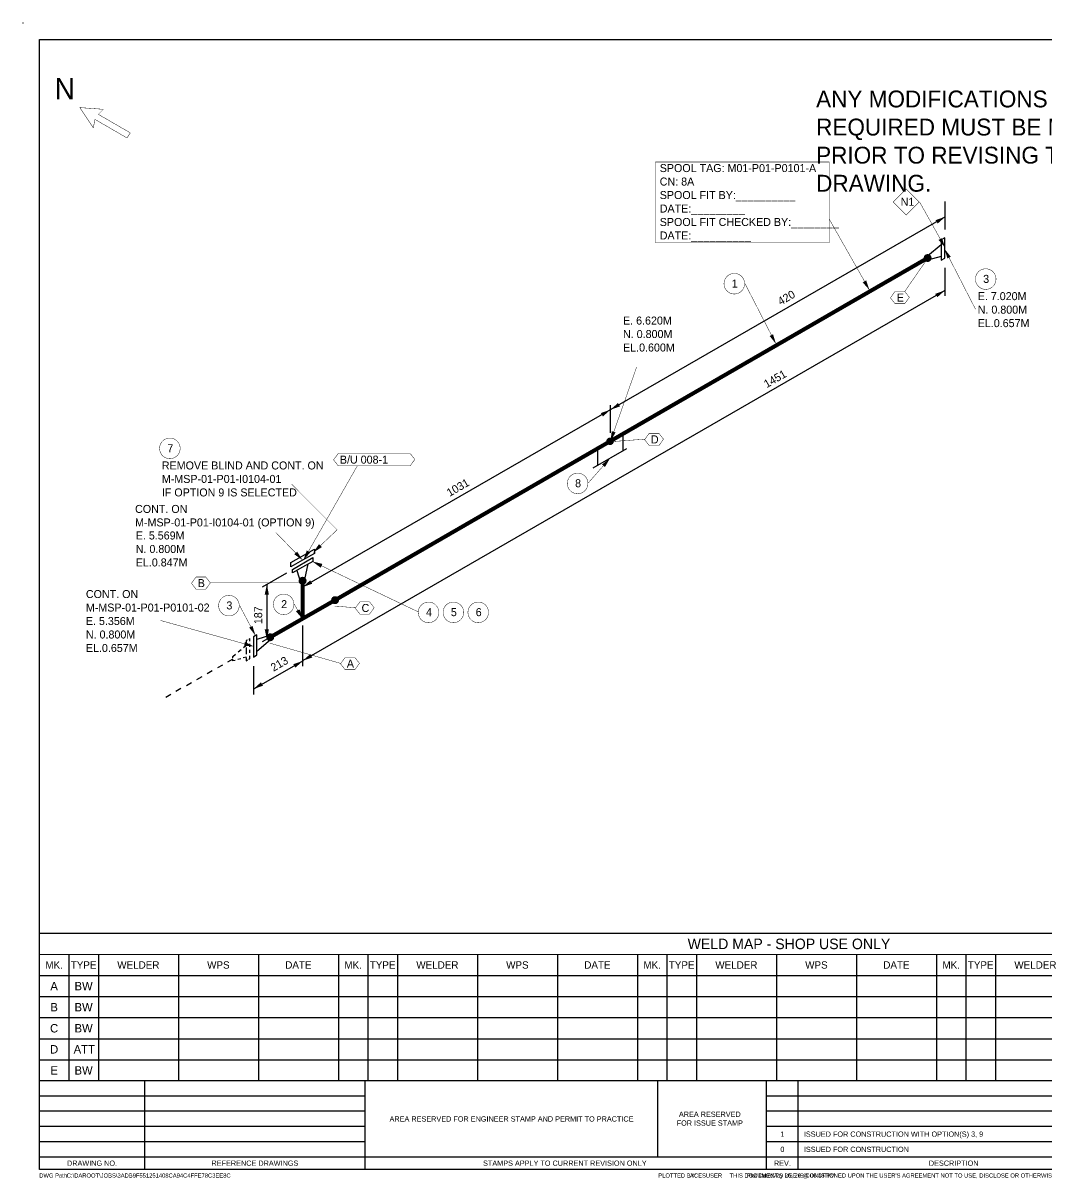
# Model space of a CAD drawing. Extents: x -4 to 431, y -3 to 272.
# Drawn here: x -3.9 to 239.2, y -2.3 to 272.1 of the extents above; entities that cross this region are included whole.
import ezdxf
from ezdxf.enums import TextEntityAlignment as Align

# ---------------------------------------------------------------- set-up
doc = ezdxf.new("R2010")
doc.units = 0
doc.header["$LTSCALE"] = 10
doc.layers.get('0').update_dxf_attribs({"lineweight": 0})
for name, color, linetype in [('BOM', 7, 'Continuous'), ('DIMENSION', 2, 'Continuous'), ('INTERNAL', 3, 'Continuous'), ('PIPE', 7, 'Continuous'), ('TEXT2', 40, 'Continuous'), ('Title Block', 255, 'Continuous'), ('TITLE BLOCK-TEXT', 12, 'Continuous'), ('WELDS', 7, 'Continuous')]:
    doc.layers.add(name, color=color, linetype=linetype)
doc.styles.add('framdcn', font='', dxfattribs={"height": 2.5})
doc.styles.add('HmNote', font='hm.shx')
doc.styles.add('Scovan Standard', font='', dxfattribs={"height": 2.5})
doc.styles.get("Standard").update_dxf_attribs({"font": ''})
doc.styles.get('framdcn').set_extended_font_data('Franklin Gothic Medium Cond')
doc.styles.get('Scovan Standard').set_extended_font_data('Franklin Gothic Medium Cond')
doc.styles.get('Standard').set_extended_font_data('Franklin Gothic Medium Cond')

# ---------------------------------------------------------------- blocks, each defined once
blk = doc.blocks.new('block1')
at = {"layer": 'TEXT2'}
blk.add_hatch(color=256, dxfattribs=at).paths.add_polyline_path([(0, 0), (-2.4, 0.2), (-2.2, 1.1)])
at = {"layer": 'TEXT2', "linetype": 'ByBlock', "const_width": 0.1, "flags": 128}
blk.add_lwpolyline([(-22.3, 6.2), (0, 0)], dxfattribs=at)
blk = doc.blocks.new('block2')
at = {"layer": 'TEXT2', "style": 'framdcn'}
for s, p in [('E. 5.356M', (0, 0)), ('N. 0.800M', (0, -3.2)), ('EL.0.657M', (0, -6.4))]:
    blk.add_text(s, height=1.9, dxfattribs=at).set_placement(p)
blk = doc.blocks.new('block3')
at = {"layer": 'TEXT2'}
blk.add_hatch(color=256, dxfattribs=at).paths.add_polyline_path([(0, 0), (-1.5, 1.9), (-0.7, 2.3)])
at = {"layer": 'TEXT2', "linetype": 'ByBlock', "const_width": 0.1, "flags": 128}
blk.add_lwpolyline([(-3.8, 7.2), (0, 0)], dxfattribs=at)
blk = doc.blocks.new('block4')
at = {"layer": 'TEXT2'}
blk.add_hatch(color=256, dxfattribs=at).paths.add_polyline_path([(0, 0), (-1.6, 1.9), (-0.7, 2.3)])
at = {"layer": 'TEXT2', "linetype": 'ByBlock', "const_width": 0.1, "flags": 128}
blk.add_lwpolyline([(-2, 3.6), (0, 0)], dxfattribs=at)
blk = doc.blocks.new('block5')
at = {"layer": 'TEXT2'}
blk.add_hatch(color=256, dxfattribs=at).paths.add_polyline_path([(0, 0), (2.4, -0.6), (2, -1.5)])
at = {"layer": 'TEXT2', "linetype": 'ByBlock', "const_width": 0.1, "flags": 128}
blk.add_lwpolyline([(25.2, -12), (0, 0)], dxfattribs=at)
blk = doc.blocks.new('block7')
at = {"layer": 'TEXT2'}
blk.add_hatch(color=256, dxfattribs=at).paths.add_polyline_path([(0, 0), (-2, 1.4), (-1.3, 2)])
at = {"layer": 'TEXT2', "linetype": 'ByBlock', "const_width": 0.1, "flags": 128}
blk.add_lwpolyline([(-6.4, 6.6), (0, 0)], dxfattribs=at)
blk = doc.blocks.new('block8')
at = {"layer": 'TEXT2', "style": 'framdcn'}
for s, p in [('E. 5.569M', (0, 0)), ('N. 0.800M', (0, -3.2)), ('EL.0.847M', (0, -6.4))]:
    blk.add_text(s, height=1.9, dxfattribs=at).set_placement(p)
blk = doc.blocks.new('block9')
at = {"layer": 'TEXT2'}
blk.add_hatch(color=256, dxfattribs=at).paths.add_polyline_path([(0, 0), (1.4, 2), (2.1, 1.3)])
at = {"layer": 'TEXT2', "linetype": 'ByBlock', "const_width": 0.1, "flags": 128}
blk.add_lwpolyline([(5.7, 5.4), (0, 0)], dxfattribs=at)
blk = doc.blocks.new('block10')
at = {"layer": 'TEXT2', "style": 'framdcn'}
for s, p in [('REMOVE BLIND AND CONT. ON', (0, 0)), ('M-MSP-01-P01-I0104-01', (0, -3.2)), ('IF OPTION 9 IS SELECTED', (0, -6.4))]:
    blk.add_text(s, height=1.9, dxfattribs=at).set_placement(p)
blk = doc.blocks.new('block11')
at = {"layer": 'TEXT2'}
blk.add_hatch(color=256, dxfattribs=at).paths.add_polyline_path([(0, 0), (0.3, 2.4), (1.2, 2.1)])
at = {"layer": 'TEXT2', "linetype": 'ByBlock', "const_width": 0.1, "flags": 128}
blk.add_lwpolyline([(6.2, 17.6), (0, 0)], dxfattribs=at)
blk = doc.blocks.new('block12')
at = {"layer": 'TEXT2', "style": 'framdcn'}
for s, p in [('E. 6.620M', (0, 0)), ('N. 0.800M', (0, -3.2)), ('EL.0.600M', (0, -6.4))]:
    blk.add_text(s, height=1.9, dxfattribs=at).set_placement(p)
blk = doc.blocks.new('block13')
at = {"layer": 'TEXT2'}
blk.add_hatch(color=256, dxfattribs=at).paths.add_polyline_path([(0, 0), (-1.2, -2.1), (-1.9, -1.5)])
at = {"layer": 'TEXT2', "linetype": 'ByBlock', "const_width": 0.1, "flags": 128}
blk.add_lwpolyline([(-5.2, -5.9), (0, 0)], dxfattribs=at)
blk = doc.blocks.new('block14')
at = {"layer": 'TEXT2'}
blk.add_hatch(color=256, dxfattribs=at).paths.add_polyline_path([(0, 0), (-1.5, 1.9), (-0.7, 2.3)])
at = {"layer": 'TEXT2', "linetype": 'ByBlock', "const_width": 0.1, "flags": 128}
blk.add_lwpolyline([(-7.4, 14.4), (0, 0)], dxfattribs=at)
blk = doc.blocks.new('block15')
at = {"layer": 'TEXT2'}
blk.add_hatch(color=256, dxfattribs=at).paths.add_polyline_path([(0, 0), (-1.6, 1.8), (-0.8, 2.3)])
at = {"layer": 'TEXT2', "linetype": 'ByBlock', "const_width": 0.1, "flags": 128}
blk.add_lwpolyline([(-9.6, 16.9), (0, 0)], dxfattribs=at)
blk = doc.blocks.new('block17')
at = {"layer": 'TEXT2'}
blk.add_hatch(color=256, dxfattribs=at).paths.add_polyline_path([(0, 0), (1.5, -1.9), (0.7, -2.3)])
at = {"layer": 'TEXT2', "linetype": 'ByBlock', "const_width": 0.1, "flags": 128}
blk.add_lwpolyline([(7.4, -14.4), (0, 0)], dxfattribs=at)
blk = doc.blocks.new('block18')
at = {"layer": 'TEXT2', "style": 'framdcn'}
for s, p in [('E. 7.020M', (0, 0)), ('N. 0.800M', (0, -3.2)), ('EL.0.657M', (0, -6.4))]:
    blk.add_text(s, height=1.9, dxfattribs=at).set_placement(p)
blk = doc.blocks.new('block19')
at = {"layer": 'TEXT2'}
blk.add_hatch(color=256, dxfattribs=at).paths.add_polyline_path([(0, 0), (-1.6, 1.9), (-0.8, 2.3)])
at = {"layer": 'TEXT2', "linetype": 'ByBlock', "const_width": 0.1, "flags": 128}
blk.add_lwpolyline([(-6.1, 10.9), (0, 0)], dxfattribs=at)
blk = doc.blocks.new('block20')
at = {"layer": 'PIPE', "linetype": 'ByBlock', "flags": 128}
for points in [[(0.8, 2.9), (0, 2.4)], [(0.8, -1.9), (0.8, 2.9)], [(4.1, 2.8), (0.8, 1.8)], [(4.1, 1.8), (4.1, 2.8)], [(0, 2.4), (0, 0)], [(0, 0), (0, -2.4)], [(0.8, -1), (4.1, 1.8)], [(0, -2.4), (0.8, -1.9)]]:
    blk.add_lwpolyline(points, dxfattribs=at)
at = {"flags": 1}
for tag in ['Tag', 'UCI', 'Pipe Ref', 'Description', 'Key']:
    blk.add_attdef(tag, (0, 0), '', height=1, dxfattribs=at)
blk = doc.blocks.new('block21')
at = {"layer": 'PIPE', "linetype": 'ByBlock', "const_width": 0.95, "flags": 128}
for points in [[(7.7, 13.4), (7.7, 4.4)], [(15.4, 8.8), (7.7, 4.4)], [(7.7, 4.4), (0, 0)]]:
    blk.add_lwpolyline(points, dxfattribs=at)
at = {"flags": 1}
for tag in ['Tag', 'UCI', 'Pipe Ref', 'Description', 'Key']:
    blk.add_attdef(tag, (0, 0), '', height=1, dxfattribs=at)
blk = doc.blocks.new('block22')
at = {"layer": 'PIPE', "linetype": 'ByBlock', "flags": 128}
for points in [[(-2.4, -0.5), (2.4, 2.3)], [(0, 0), (-2.4, -1.3)], [(2.4, 1.4), (0, 0)], [(0.5, -2.9), (1.3, 0.8)], [(2.4, 2.3), (2.4, 1.4)], [(-2.4, -1.3), (-2.4, -0.5)], [(-1.4, -0.8), (-0.5, -3.5)], [(-0.5, -3.5), (0.5, -2.9)]]:
    blk.add_lwpolyline(points, dxfattribs=at)
at = {"flags": 1}
for tag in ['Tag', 'UCI', 'Pipe Ref', 'Description', 'Key']:
    blk.add_attdef(tag, (0, 0), '', height=1, dxfattribs=at)
blk = doc.blocks.new('block23')
at = {"layer": 'PIPE', "linetype": 'ByBlock', "flags": 128}
for points in [[(-2.8, -0.6), (2.8, 2.6)], [(0, 0), (-2.8, -1.6)], [(2.8, 1.6), (0, 0)], [(2.8, 2.6), (2.8, 1.6)], [(-2.8, -1.6), (-2.8, -0.6)]]:
    blk.add_lwpolyline(points, dxfattribs=at)
at = {"flags": 1}
for tag in ['Tag', 'UCI', 'Pipe Ref', 'Description', 'Key']:
    blk.add_attdef(tag, (0, 0), '', height=1, dxfattribs=at)
blk = doc.blocks.new('block24')
at = {"layer": 'PIPE', "linetype": 'ByBlock', "const_width": 0.95, "flags": 128}
for points in [[(140.7, 81.2), (65.3, 37.7)], [(65.3, 37.7), (0, 0)]]:
    blk.add_lwpolyline(points, dxfattribs=at)
at = {"flags": 1}
for tag in ['Tag', 'UCI', 'Pipe Ref', 'Description', 'Key']:
    blk.add_attdef(tag, (0, 0), '', height=1, dxfattribs=at)
blk = doc.blocks.new('block25')
at = {"layer": 'PIPE', "linetype": 'ByBlock', "flags": 128}
for points in [[(-1, 3.5), (-1, -0.5)], [(-8, -4.6), (0, 0)], [(-7, 0), (-7, -4)]]:
    blk.add_lwpolyline(points, dxfattribs=at)
at = {"flags": 1}
for tag in ['Tag', 'UCI', 'Pipe Ref', 'Description', 'Key']:
    blk.add_attdef(tag, (0, 0), '', height=1, dxfattribs=at)
blk = doc.blocks.new('block26')
at = {"layer": 'PIPE', "linetype": 'ByBlock', "flags": 128}
for points in [[(0.9, 2.9), (0, 2.4)], [(0.9, -1.9), (0.9, 2.9)], [(-3.2, -1.4), (0, 1.3)], [(0, 2.4), (0, 0)], [(0, 0), (0, -2.4)], [(-3.2, -2.4), (-3.2, -1.4)], [(0, -1.5), (-3.2, -2.4)], [(0, -2.4), (0.9, -1.9)]]:
    blk.add_lwpolyline(points, dxfattribs=at)
at = {"flags": 1}
for tag in ['Tag', 'UCI', 'Pipe Ref', 'Description', 'Key']:
    blk.add_attdef(tag, (0, 0), '', height=1, dxfattribs=at)
blk = doc.blocks.new('block27')
at = {"layer": 'WELDS'}
h = blk.add_hatch(color=256, dxfattribs=at)
edge = h.paths.add_edge_path(flags=0)
edge.add_arc((0, 0), 0.95, 0, 360)
at = {"flags": 1}
for tag in ['Tag', 'UCI', 'Pipe Ref', 'Description', 'Key']:
    blk.add_attdef(tag, (0, 0), '', height=1, dxfattribs=at)
blk = doc.blocks.new('block28')
at = {"layer": 'WELDS'}
h = blk.add_hatch(color=256, dxfattribs=at)
edge = h.paths.add_edge_path(flags=0)
edge.add_arc((0, 0), 0.95, 0, 360)
at = {"flags": 1}
for tag in ['Tag', 'UCI', 'Pipe Ref', 'Description', 'Key']:
    blk.add_attdef(tag, (0, 0), '', height=1, dxfattribs=at)
blk = doc.blocks.new('block29')
at = {"layer": 'WELDS'}
h = blk.add_hatch(color=256, dxfattribs=at)
edge = h.paths.add_edge_path(flags=0)
edge.add_arc((0, 0), 0.95, 0, 360)
at = {"flags": 1}
for tag in ['Tag', 'UCI', 'Pipe Ref', 'Description', 'Key']:
    blk.add_attdef(tag, (0, 0), '', height=1, dxfattribs=at)
blk = doc.blocks.new('block30')
at = {"layer": 'WELDS'}
h = blk.add_hatch(color=256, dxfattribs=at)
edge = h.paths.add_edge_path(flags=0)
edge.add_arc((0, 0), 0.9, 0, 360)
at = {"flags": 1}
for tag in ['Tag', 'UCI', 'Pipe Ref', 'Description', 'Key']:
    blk.add_attdef(tag, (0, 0), '', height=1, dxfattribs=at)
blk = doc.blocks.new('block31')
at = {"layer": 'WELDS'}
h = blk.add_hatch(color=256, dxfattribs=at)
edge = h.paths.add_edge_path(flags=0)
edge.add_arc((0, 0), 0.95, 0, 360)
at = {"flags": 1}
for tag in ['Tag', 'UCI', 'Pipe Ref', 'Description', 'Key']:
    blk.add_attdef(tag, (0, 0), '', height=1, dxfattribs=at)
blk = doc.blocks.new('PADX-TBD')
blk.add_point((-7.73, 544.1))
at = {"layer": 'DEFPOINTS', "color": 9}
blk.add_line((293.73, 5.9), (293.73, 42.04), dxfattribs=at)
at = {"layer": 'Title Block', "color": 255}
for p, q in [((0, 536.37), (843.77, 536.37)), ((0, 0), (0, 536.37)), ((843.77, 42.04), (0, 42.04)), ((154.7, 0), (154.7, 42.04)), ((345.33, 0), (345.33, 42.04)), ((0, 5.9), (574.82, 5.9)), ((843.77, 0), (0, 0))]:
    blk.add_line(p, q, dxfattribs=at)
at = {"layer": 'Title Block', "color": 9}
for p, q in [((50, 0), (50, 42.04)), ((360.35, 0), (360.35, 42.04)), ((154.7, 34.81), (0, 34.81)), ((574.82, 34.81), (345.33, 34.81)), ((154.7, 27.58), (0, 27.58)), ((574.82, 27.58), (345.33, 27.58)), ((154.7, 20.35), (0, 20.35)), ((574.82, 20.35), (345.33, 20.35)), ((154.7, 13.13), (0, 13.13)), ((574.82, 13.13), (345.33, 13.13))]:
    blk.add_line(p, q, dxfattribs=at)
at = {"layer": 'DEFPOINTS', "color": 9, "style": 'Scovan Standard'}
blk.add_text('AREA RESERVED FOR ENGINEER STAMP AND PERMIT TO PRACTICE', height=2.5, dxfattribs=at).set_placement((224.21, 23.95), align=Align.MIDDLE_CENTER)
at = {"layer": 'DEFPOINTS', "color": 9, "insert": (336.43, 27.42), "char_height": 2.5, "attachment_point": 3, "style": 'Scovan Standard'}
blk.add_mtext_dynamic_manual_height_columns('\\pxqc;AREA RESERVED FOR ISSUE STAMP', width=36.1208, gutter_width=12.5, heights=[0], dxfattribs=at)
at = {"layer": 'TITLE BLOCK-TEXT', "color": 7, "style": 'Scovan Standard'}
for s, p in [('DRAWING NO.', (25, 2.95)), ('REFERENCE DRAWINGS', (102.35, 2.95)), ('REV.', (352.84, 2.95)), ('DESCRIPTION', (434.19, 2.95))]:
    blk.add_text(s, height=2.5, dxfattribs=at).set_placement(p, align=Align.MIDDLE)
blk.add_text('STAMPS APPLY TO CURRENT REVISION ONLY ', height=2.5, dxfattribs=at).set_placement((250.01, 2.95), align=Align.MIDDLE_CENTER)
at = {"layer": 'TITLE BLOCK-TEXT', "color": 12, "style": 'Scovan Standard'}
for s, p in [('DWG Path:', (-0.06, -2.9)), ('PLOTTED BY:', (293.91, -2.9)), ('Plot Date:', (335.98, -2.9))]:
    blk.add_text(s, height=2, dxfattribs=at).set_placement(p, align=Align.MIDDLE_LEFT)
blk.add_text("THIS DOCUMENT'S USE IS CONDITIONED UPON THE USER'S AGREEMENT NOT TO USE, DISCLOSE OR OTHERWISE DISSEMINATE DOCUMENT, IN WHOLE OR IN PART, FOR ANY PURPOSE EXCEPT AS SPECIFICALLY INTENDED BY SCOVAN INC. ANY PRINTED VERSION OF THIS DOCUMENT IS A COPY AND IS NOT A REPRESENTATION OF THE ORIGINALLY AUTHENTICATED DOCUMENT.", height=2, dxfattribs=at).set_placement((843.77, -2.9), align=Align.MIDDLE_RIGHT)
at = {"layer": 'TITLE BLOCK-TEXT', "color": 12, "style": 'Scovan Standard', "flags": 8}
for tag, p in [('REF_5', (25, 38.42)), ('REV_5', (352.84, 38.42)), ('PROJECT5', (504.32, 38.42)), ('DATE5', (525.83, 38.42)), ('BY5', (542.96, 38.42)), ('CHK5', (555.71, 38.42)), ('PE5', (568.45, 38.42)), ('REF_4', (25, 31.19)), ('REV_4', (352.84, 31.19)), ('PROJECT4', (504.32, 31.19)), ('DATE4', (525.83, 31.19)), ('BY4', (542.96, 31.19)), ('CHK4', (555.71, 31.19)), ('PE4', (568.45, 31.19)), ('REF_3', (25, 23.97)), ('REV_3', (352.84, 23.97)), ('PROJECT3', (504.32, 23.97)), ('DATE3', (525.83, 23.97)), ('BY3', (542.96, 23.97)), ('CHK3', (555.71, 23.97)), ('PE3', (568.45, 23.97)), ('REF_2', (25, 16.74)), ('REV_2', (352.84, 16.74)), ('PROJECT2', (504.32, 16.74)), ('DATE2', (525.83, 16.74)), ('BY2', (542.96, 16.74)), ('CHK2', (555.71, 16.74)), ('PE2', (568.45, 16.74)), ('REF_1', (25, 9.51)), ('REV_1', (352.84, 9.51)), ('PROJECT1', (504.32, 9.51)), ('DATE1', (525.83, 9.51)), ('BY1', (542.96, 9.51)), ('CHK1', (555.71, 9.51)), ('PE1', (568.45, 9.51))]:
    blk.add_attdef(tag, text='', height=2.5, dxfattribs=at).set_placement(p, align=Align.MIDDLE_CENTER)
for tag, height, p in [('REF_5_DESC', 2.5, (52.27, 38.42)), ('REV_5_DESC', 2.5, (363.04, 38.42)), ('REF_4_DESC', 2.5, (52.27, 31.19)), ('REV_4_DESC', 2.5, (363.04, 31.19)), ('REF_3_DESC', 2.5, (52.27, 23.97)), ('REV_3_DESC', 2.5, (363.04, 23.97)), ('REF_2_DESC', 2.5, (52.27, 16.74)), ('REV_2_DESC', 2.5, (363.04, 16.74)), ('REF_1_DESC', 2.5, (52.27, 9.51)), ('REV_1_DESC', 2.5, (363.04, 9.51)), ('PATH', 2, (13, -2.9)), ('USER_PLOTTED', 2, (309, -2.9)), ('PLOT_DATE', 2, (348, -2.9))]:
    blk.add_attdef(tag, text='', height=height, dxfattribs=at).set_placement(p, align=Align.MIDDLE_LEFT)
at = {"layer": 'TITLE BLOCK-TEXT', "color": 12, "style": 'Scovan Standard'}
for tag, p in [('TITLE1', (747.45, 37.28)), ('LSD', (747.45, 31.28)), ('TITLE2', (747.45, 25.28)), ('TITLE3', (747.45, 19.28)), ('CLIENTDRAWINGNO', (686.57, 5.99)), ('RN', (838.5, 5.99))]:
    blk.add_attdef(tag, text='', height=4, dxfattribs=at).set_placement(p, align=Align.MIDDLE_CENTER)
at = {"layer": 'TITLE BLOCK-TEXT', "color": 210, "style": 'Scovan Standard', "flags": 8}
blk.add_attdef('DWGNO', text='', height=4, dxfattribs=at).set_placement((777.51, 5.99), align=Align.MIDDLE_CENTER)
blk = doc.blocks.new('tt-sv-iso-db')
at = {"lineweight": 0}
blk.add_line((-421.89, -217.17), (-65.94, -217.17), dxfattribs=at)
for p, q in [((-414.89, -217.17), (-414.89, -247.17)), ((-407.89, -217.17), (-407.89, -247.17)), ((-388.89, -217.17), (-388.89, -247.17)), ((-369.89, -217.17), (-369.89, -247.17)), ((-350.89, -217.17), (-350.89, -247.17)), ((-343.89, -217.17), (-343.89, -247.17)), ((-336.89, -217.17), (-336.89, -247.17)), ((-317.89, -217.17), (-317.89, -247.17)), ((-298.89, -217.17), (-298.89, -247.17)), ((-279.89, -217.17), (-279.89, -247.17)), ((-272.89, -217.17), (-272.89, -247.17)), ((-265.89, -217.17), (-265.89, -247.17)), ((-246.89, -217.17), (-246.89, -247.17)), ((-227.89, -217.17), (-227.89, -247.17)), ((-208.89, -217.17), (-208.89, -247.17)), ((-201.89, -217.17), (-201.89, -247.17)), ((-194.89, -217.17), (-194.89, -247.17)), ((-421.89, -222.17), (-65.94, -222.17)), ((-421.89, -227.17), (-65.94, -227.17)), ((-421.89, -232.17), (-65.94, -232.17)), ((-421.89, -237.17), (-65.94, -237.17)), ((-421.89, -242.17), (-65.94, -242.17))]:
    blk.add_line(p, q)
at = {"color": 255}
blk.add_lwpolyline([(0, -212.17), (-421.89, -212.17)], dxfattribs=at)
at = {"layer": 'BOM', "color": 3, "style": 'framdcn'}
blk.add_text('WELD MAP - SHOP USE ONLY', height=2.5, dxfattribs=at).set_placement((-243.91, -214.67), align=Align.MIDDLE_CENTER)
at = {"layer": 'BOM', "style": 'framdcn'}
for s, p in [('MK.', (-418.39, -219.67)), ('TYPE', (-411.39, -219.67)), ('WELDER', (-398.39, -219.67)), ('WPS', (-379.39, -219.67)), ('DATE', (-360.39, -219.67)), ('MK.', (-347.39, -219.67)), ('TYPE', (-340.39, -219.67)), ('WELDER', (-327.39, -219.67)), ('WPS', (-308.39, -219.67)), ('DATE', (-289.39, -219.67)), ('MK.', (-276.39, -219.67)), ('TYPE', (-269.39, -219.67)), ('WELDER', (-256.39, -219.67)), ('WPS', (-237.39, -219.67)), ('DATE', (-218.39, -219.67)), ('MK.', (-205.39, -219.67)), ('TYPE', (-198.39, -219.67)), ('WELDER', (-185.39, -219.67))]:
    blk.add_text(s, height=1.75, dxfattribs=at).set_placement(p, align=Align.MIDDLE_CENTER)
at = {"layer": 'DEFPOINTS', "color": 1, "insert": (-196.72, -12.14), "char_height": 4, "width": 81.4864, "attachment_point": 2, "style": 'HmNote'}
blk.add_mtext('\\pxql;ANY MODIFICATIONS REQUIRED MUST BE MODELED PRIOR TO REVISING THIS DRAWING.', dxfattribs=at)
at = {"layer": 'TITLE BLOCK-TEXT', "color": 210, "style": 'Scovan Standard'}
for tag, p in [('CN', (-57.69, -221.76)), ('MOD_NO', (-41.21, -221.76)), ('INSULATION', (-49.45, -229.02)), ('PAINT', (-16.49, -229.02)), ('LN', (-32.97, -236.28)), ('CLIENTDWGNO', (-32.97, -243.54))]:
    blk.add_attdef(tag, text='', height=2, dxfattribs=at).set_placement(p, align=Align.MIDDLE_CENTER)
at = {"layer": 'TITLE BLOCK-TEXT', "color": 210, "lineweight": 30, "flags": 104}
blk.add_attdef('WPS', text='', height=2, dxfattribs=at).set_placement((-16.43, -221.76), align=Align.MIDDLE_CENTER)

msp = doc.modelspace()

# ---------------------------------------------------------------- hatches: boundary and pattern name
at = {"layer": 'DIMENSION'}
for points in [[(215.1, 226.09), (213.3, 224.49), (212.8, 225.29)], [(215, 208.6), (213.2, 207), (212.7, 207.8)], [(135.58, 180.29), (137.38, 181.89), (137.88, 181.09)], [(135.6, 180.3), (133.8, 178.7), (133.3, 179.5)], [(54, 138.8), (54.5, 136.4), (53.5, 136.4)], [(62.5, 138.2), (64.3, 139.8), (64.8, 139)], [(54, 125.8), (53.5, 128.2), (54.5, 128.2)], [(62.6, 120.7), (60.8, 119.1), (60.3, 119.9)], [(62.5, 120.7), (64.3, 122.3), (64.8, 121.5)], [(50.8, 114), (52.6, 115.6), (53.1, 114.8)]]:
    msp.add_hatch(color=256, dxfattribs=at).paths.add_polyline_path(points)
at = {"layer": 'INTERNAL'}
msp.add_hatch(color=256, dxfattribs=at).paths.add_polyline_path([(62.7, 144.6), (63.5, 146.9), (64.3, 146.4)])
msp.add_hatch(color=256, dxfattribs=at).paths.add_polyline_path([(62.7, 144.6), (63.5, 146.9), (64.3, 146.4)])
msp.add_hatch(color=256, dxfattribs=at).paths.add_polyline_path([(62.7, 144.6), (63.5, 146.9), (64.3, 146.4)])
msp.add_hatch(color=256, dxfattribs=at).paths.add_polyline_path([(62.7, 144.6), (63.5, 146.9), (64.3, 146.4)])

# ---------------------------------------------------------------- linework, layer by layer
at = {"layer": 'DIMENSION', "linetype": 'ByBlock', "flags": 128}
for points in [[(215.1, 223.1), (215.1, 229.7)], [(215.1, 226.09), (62.5, 138.2)], [(215, 214), (215, 207.3)], [(215, 208.6), (62.5, 120.7)], [(135.6, 174.8), (135.6, 181.4)], [(58.7, 141.5), (52.9, 138.2)], [(54, 138.8), (54, 125.8)], [(62.6, 136.9), (62.6, 139.3)], [(62.5, 129.1), (62.5, 119.4)], [(54.9, 126.3), (52.9, 125.2)], [(62.6, 120.7), (50.8, 114)], [(50.8, 119.4), (50.8, 112.7)]]:
    msp.add_lwpolyline(points, dxfattribs=at)
at = {"layer": 'INTERNAL', "linetype": 'ByBlock', "const_width": 0.1, "flags": 128}
msp.add_lwpolyline([(70.95, 167), (69.85, 168.4), (70.95, 169.9), (88.05, 169.9), (89.15, 168.5), (88.05, 167)], close=True, dxfattribs=at)
msp.add_lwpolyline([(75.5, 167), (62.7, 144.6)], dxfattribs=at)
msp.add_lwpolyline([(75.5, 167), (62.7, 144.6)], dxfattribs=at)
msp.add_lwpolyline([(75.5, 167), (62.7, 144.6)], dxfattribs=at)
msp.add_lwpolyline([(75.5, 167), (62.7, 144.6)], dxfattribs=at)
at = {"layer": 'PIPE', "linetype": 'ByBlock', "flags": 128}
for points in [[(48.5, 123.9), (49.1, 124.4)], [(49.4, 125.6), (49.1, 125.5)], [(49.1, 125.5), (49.1, 124.7)], [(49.1, 123.9), (49.1, 123.1)], [(50, 126), (49.7, 125.8)], [(50, 125.4), (50, 126)], [(50, 124), (50, 124.7)], [(45.9, 121.1), (44.7, 120.4)], [(45.9, 121.7), (46.6, 122.3)], [(45.9, 121.4), (45.9, 121.7)], [(45.9, 120.7), (45.9, 121.1)], [(46.5, 120.8), (45.9, 120.7)], [(47.8, 121.2), (47.1, 121)], [(47.2, 122.8), (47.9, 123.4)], [(49.1, 121.6), (48.4, 121.4)], [(49.1, 123.1), (49.1, 122.3)], [(49.1, 121.5), (49.1, 120.7)], [(49.1, 120.7), (49.4, 120.9)], [(49.7, 121.1), (50, 121.2)], [(50, 122.6), (50, 123.3)], [(50, 121.2), (50, 121.9)], [(41, 118.3), (39.8, 117.6)], [(43.5, 119.7), (42.3, 119)], [(36.1, 115.5), (34.9, 114.8)], [(38.6, 116.9), (37.3, 116.2)], [(31.2, 112.7), (30, 112)], [(33.6, 114.1), (32.4, 113.4)]]:
    msp.add_lwpolyline(points, dxfattribs=at)
at = {"layer": 'TEXT2', "linetype": 'ByBlock', "const_width": 0.1, "flags": 128}
for points in [[(12.8, 247.2), (9.6, 252)], [(9.6, 252), (15.2, 251.6)], [(15.2, 251.6), (14, 250.4)], [(14, 250.4), (21.6, 246)], [(13.2, 249.2), (12.8, 247.2)], [(20.8, 244.8), (13.2, 249.2)], [(21.6, 246), (20.8, 244.8)], [(205.47, 208.36), (210.9, 216.2)], [(143.7, 173.3), (135.5, 172.7)], [(59.9, 162.6), (70.7, 151.8)], [(40.7, 139.2), (61.7, 139.2)], [(75, 133.3), (70.1, 133.7)], [(71.5, 120.1), (54.7, 124.9)]]:
    msp.add_lwpolyline(points, dxfattribs=at)
for points in [[(146.3, 219.9), (146.3, 239.1), (187.5, 239.1), (187.5, 219.9)], [(205.8, 232.7), (208.9, 229.6), (205.8, 226.5), (202.7, 229.6), (205.8, 232.7)], [(167.41, 209.77), (167.3, 209.36), (167.12, 208.97), (166.88, 208.63), (166.57, 208.32), (166.22, 208.08), (165.84, 207.9), (165.43, 207.79), (165, 207.75), (164.57, 207.79), (164.16, 207.9), (163.78, 208.08), (163.43, 208.32), (163.12, 208.63), (162.88, 208.97), (162.7, 209.36), (162.59, 209.77), (162.55, 210.2), (162.59, 210.63), (162.7, 211.04), (162.88, 211.43), (163.12, 211.77), (163.43, 212.08), (163.78, 212.32), (164.16, 212.5), (164.57, 212.61), (165, 212.65), (165.43, 212.61), (165.84, 212.5), (166.22, 212.32), (166.57, 212.08), (166.88, 211.77), (167.12, 211.43), (167.3, 211.04), (167.41, 210.63), (167.45, 210.2)], [(227.11, 210.87), (227, 210.46), (226.82, 210.07), (226.58, 209.73), (226.27, 209.42), (225.93, 209.18), (225.54, 209), (225.13, 208.89), (224.7, 208.85), (224.27, 208.89), (223.86, 209), (223.47, 209.18), (223.13, 209.42), (222.82, 209.73), (222.58, 210.07), (222.4, 210.46), (222.29, 210.87), (222.25, 211.3), (222.29, 211.73), (222.4, 212.14), (222.58, 212.53), (222.82, 212.87), (223.13, 213.18), (223.47, 213.42), (223.86, 213.6), (224.27, 213.71), (224.7, 213.75), (225.13, 213.71), (225.54, 213.6), (225.93, 213.42), (226.27, 213.18), (226.58, 212.87), (226.82, 212.53), (227, 212.14), (227.11, 211.73), (227.15, 211.3)], [(33.39, 170.7), (33.28, 170.28), (33.1, 169.9), (32.86, 169.55), (32.55, 169.25), (32.2, 169), (31.82, 168.82), (31.4, 168.71), (30.98, 168.67), (30.55, 168.71), (30.14, 168.82), (29.75, 169), (29.4, 169.25), (29.1, 169.55), (28.86, 169.9), (28.68, 170.28), (28.57, 170.7), (28.53, 171.12), (28.57, 171.55), (28.68, 171.96), (28.86, 172.35), (29.1, 172.7), (29.4, 173), (29.75, 173.24), (30.14, 173.42), (30.55, 173.54), (30.98, 173.57), (31.4, 173.54), (31.82, 173.42), (32.2, 173.24), (32.55, 173), (32.86, 172.7), (33.1, 172.35), (33.28, 171.96), (33.39, 171.55), (33.43, 171.12)], [(130.21, 162.37), (130.1, 161.96), (129.92, 161.57), (129.68, 161.23), (129.37, 160.92), (129.03, 160.68), (128.64, 160.5), (128.23, 160.39), (127.8, 160.35), (127.37, 160.39), (126.96, 160.5), (126.58, 160.68), (126.23, 160.92), (125.92, 161.23), (125.68, 161.57), (125.5, 161.96), (125.39, 162.37), (125.35, 162.8), (125.39, 163.23), (125.5, 163.64), (125.68, 164.03), (125.92, 164.37), (126.23, 164.68), (126.58, 164.92), (126.96, 165.1), (127.37, 165.21), (127.8, 165.25), (128.23, 165.21), (128.64, 165.1), (129.03, 164.92), (129.37, 164.68), (129.68, 164.37), (129.92, 164.03), (130.1, 163.64), (130.21, 163.23), (130.25, 162.8)], [(47.41, 133.37), (47.3, 132.96), (47.12, 132.57), (46.88, 132.23), (46.57, 131.92), (46.23, 131.68), (45.84, 131.5), (45.43, 131.39), (45, 131.35), (44.57, 131.39), (44.16, 131.5), (43.77, 131.68), (43.43, 131.92), (43.12, 132.23), (42.88, 132.57), (42.7, 132.96), (42.59, 133.37), (42.55, 133.8), (42.59, 134.23), (42.7, 134.64), (42.88, 135.03), (43.12, 135.37), (43.43, 135.68), (43.77, 135.92), (44.16, 136.1), (44.57, 136.21), (45, 136.25), (45.43, 136.21), (45.84, 136.1), (46.23, 135.92), (46.57, 135.68), (46.88, 135.37), (47.12, 135.03), (47.3, 134.64), (47.41, 134.23), (47.45, 133.8)], [(60.41, 133.67), (60.3, 133.26), (60.12, 132.88), (59.88, 132.53), (59.57, 132.22), (59.23, 131.98), (58.84, 131.8), (58.43, 131.69), (58, 131.65), (57.57, 131.69), (57.16, 131.8), (56.77, 131.98), (56.43, 132.22), (56.12, 132.53), (55.88, 132.88), (55.7, 133.26), (55.59, 133.67), (55.55, 134.1), (55.59, 134.53), (55.7, 134.94), (55.88, 135.32), (56.12, 135.67), (56.43, 135.98), (56.77, 136.22), (57.16, 136.4), (57.57, 136.51), (58, 136.55), (58.43, 136.51), (58.84, 136.4), (59.23, 136.22), (59.57, 135.98), (59.88, 135.67), (60.12, 135.32), (60.3, 134.94), (60.41, 134.53), (60.45, 134.1)], [(94.81, 131.77), (94.7, 131.36), (94.52, 130.97), (94.28, 130.63), (93.97, 130.32), (93.62, 130.08), (93.24, 129.9), (92.83, 129.79), (92.4, 129.75), (91.97, 129.79), (91.56, 129.9), (91.17, 130.08), (90.83, 130.32), (90.52, 130.63), (90.28, 130.97), (90.1, 131.36), (89.99, 131.77), (89.95, 132.2), (89.99, 132.63), (90.1, 133.04), (90.28, 133.43), (90.52, 133.77), (90.83, 134.08), (91.17, 134.32), (91.56, 134.5), (91.97, 134.61), (92.4, 134.65), (92.83, 134.61), (93.24, 134.5), (93.62, 134.32), (93.97, 134.08), (94.28, 133.77), (94.52, 133.43), (94.7, 133.04), (94.81, 132.63), (94.85, 132.2)], [(100.71, 131.77), (100.6, 131.36), (100.42, 130.97), (100.18, 130.63), (99.87, 130.32), (99.53, 130.08), (99.14, 129.9), (98.73, 129.79), (98.3, 129.75), (97.87, 129.79), (97.46, 129.9), (97.08, 130.08), (96.73, 130.32), (96.42, 130.63), (96.18, 130.97), (96, 131.36), (95.89, 131.77), (95.85, 132.2), (95.89, 132.63), (96, 133.04), (96.18, 133.43), (96.42, 133.77), (96.73, 134.08), (97.08, 134.32), (97.46, 134.5), (97.87, 134.61), (98.3, 134.65), (98.73, 134.61), (99.14, 134.5), (99.53, 134.32), (99.87, 134.08), (100.18, 133.77), (100.42, 133.43), (100.6, 133.04), (100.71, 132.63), (100.75, 132.2)], [(106.61, 131.77), (106.5, 131.36), (106.32, 130.97), (106.08, 130.63), (105.77, 130.32), (105.42, 130.08), (105.04, 129.9), (104.63, 129.79), (104.2, 129.75), (103.77, 129.79), (103.36, 129.9), (102.97, 130.08), (102.63, 130.32), (102.32, 130.63), (102.08, 130.97), (101.9, 131.36), (101.79, 131.77), (101.75, 132.2), (101.79, 132.63), (101.9, 133.04), (102.08, 133.43), (102.32, 133.77), (102.63, 134.08), (102.97, 134.32), (103.36, 134.5), (103.77, 134.61), (104.2, 134.65), (104.63, 134.61), (105.04, 134.5), (105.42, 134.32), (105.77, 134.08), (106.08, 133.77), (106.32, 133.43), (106.5, 133.04), (106.61, 132.63), (106.65, 132.2)]]:
    msp.add_lwpolyline(points, close=True, dxfattribs=at)
at = {"layer": 'TEXT2', "color": 20, "linetype": 'ByBlock', "const_width": 0.1, "flags": 128}
for points in [[(203.17, 205.46), (202.07, 206.86), (203.17, 208.36), (205.47, 208.36), (206.57, 206.96), (205.47, 205.46)], [(144.8, 171.8), (143.7, 173.2), (144.8, 174.7), (147.1, 174.7), (148.2, 173.3), (147.1, 171.8)], [(37.2, 137.7), (36.1, 139.1), (37.2, 140.6), (39.5, 140.6), (40.6, 139.2), (39.5, 137.7)], [(76.1, 131.8), (75, 133.2), (76.1, 134.7), (78.4, 134.7), (79.5, 133.3), (78.4, 131.8)], [(72.6, 118.6), (71.5, 120), (72.6, 121.5), (74.9, 121.5), (76, 120.1), (74.9, 118.6)]]:
    msp.add_lwpolyline(points, close=True, dxfattribs=at)

# ---------------------------------------------------------------- block references
ref = msp.add_blockref('PADX-TBD', (0, 0), dxfattribs=dict(xscale=0.5, yscale=0.5, zscale=0.5))
ref.add_attrib('REV_1', '0', dxfattribs={"layer": 'TITLE BLOCK-TEXT', "color": 12, "height": 1.25, "style": 'Scovan Standard'}).set_placement((176.42, 4.76), align=Align.MIDDLE_CENTER)
ref.add_attrib('REV_1_DESC', 'ISSUED FOR CONSTRUCTION', dxfattribs={"layer": 'TITLE BLOCK-TEXT', "color": 12, "height": 1.25, "style": 'Scovan Standard'}).set_placement((181.52, 4.76), align=Align.MIDDLE_LEFT)
ref.add_attrib('REV_2', '1', dxfattribs={"layer": 'TITLE BLOCK-TEXT', "color": 12, "height": 1.25, "style": 'Scovan Standard'}).set_placement((176.42, 8.37), align=Align.MIDDLE_CENTER)
ref.add_attrib('REV_2_DESC', 'ISSUED FOR CONSTRUCTION WITH OPTION(S) 3, 9', dxfattribs={"layer": 'TITLE BLOCK-TEXT', "color": 12, "height": 1.25, "style": 'Scovan Standard'}).set_placement((181.52, 8.37), align=Align.MIDDLE_LEFT)
ref.add_attrib('PATH', 'C:\\DAROOT\\JOBS\\3ADB9F551251408CA94C4FFE78C3EE8C', dxfattribs={"layer": 'TITLE BLOCK-TEXT', "color": 12, "height": 1, "style": 'Scovan Standard'}).set_placement((6.5, -1.45), align=Align.MIDDLE_LEFT)
ref.add_attrib('USER_PLOTTED', 'ACESUSER', dxfattribs={"layer": 'TITLE BLOCK-TEXT', "color": 12, "height": 1, "style": 'Scovan Standard'}).set_placement((154.5, -1.45), align=Align.MIDDLE_LEFT)
ref.add_attrib('PLOT_DATE', 'May 26, 26 @ 06:45 PM', dxfattribs={"layer": 'TITLE BLOCK-TEXT', "color": 12, "height": 1, "style": 'Scovan Standard'}).set_placement((174, -1.45), align=Align.MIDDLE_LEFT)
at = {"layer": 'BOM'}
msp.add_blockref('tt-sv-iso-db', (421.89, 268.19), dxfattribs=at)
at = {"layer": 'PIPE'}
for name, p in [('block26', (214.1, 218.2)), ('block24', (70.2, 135.1)), ('block25', (139.5, 171.1)), ('block23', (62.5, 144.6)), ('block22', (62.5, 142.9)), ('block21', (54.8, 126.3)), ('block20', (50.8, 124))]:
    msp.add_blockref(name, p, dxfattribs=at)
at = {"layer": 'TEXT2'}
for name, p in [('block19', (215.1, 218.7)), ('block15', (197.1, 208.7)), ('block17', (214.9, 218.5)), ('block14', (174.9, 195.9)), ('block18', (222.8, 206.3)), ('block12', (138.58, 200.51)), ('block11', (135.6, 172.8)), ('block10', (29.08, 166.12)), ('block13', (135.5, 168.8)), ('block8', (22.88, 149.5)), ('block7', (62.5, 144.6)), ('block9', (65, 146.4)), ('block5', (64.8, 144.3)), ('block3', (51.3, 126.7)), ('block4', (62.5, 130.6)), ('block2', (11.04, 129.2)), ('block1', (51, 124.1))]:
    msp.add_blockref(name, p, dxfattribs=at)
at = {"layer": 'WELDS'}
for name, p in [('block31', (210.9, 216.3)), ('block30', (135.5, 172.8)), ('block28', (62.5, 139.7)), ('block29', (70.2, 135.1)), ('block27', (54.8, 126.3))]:
    msp.add_blockref(name, p, dxfattribs=at)

# ---------------------------------------------------------------- texts
at = {"style": 'framdcn'}
msp.add_text('ATT', height=2, dxfattribs=at).set_placement((10.66, 27.5), align=Align.CENTER)
at = {"layer": 'BOM', "color": 0, "style": 'framdcn'}
for s, p in [('A', (3.5, 42.5)), ('BW', (10.5, 42.5)), ('B', (3.5, 37.5)), ('BW', (10.5, 37.5)), ('C', (3.5, 32.5)), ('BW', (10.5, 32.5)), ('D', (3.5, 27.5)), ('E', (3.5, 22.5)), ('BW', (10.5, 22.5))]:
    msp.add_text(s, height=2, dxfattribs=at).set_placement(p, align=Align.CENTER)
at = {"layer": 'DIMENSION', "style": 'framdcn'}
for s, rotation, p in [('420', 30, (176, 205)), ('1451', 30, (172.7, 185.4)), ('1031', 30, (97.4, 159.6)), ('187', 90, (52.9, 129.4)), ('213', 30, (55.6, 118.1))]:
    msp.add_text(s, height=1.9, rotation=rotation, dxfattribs=at).set_placement(p)
at = {"layer": 'INTERNAL', "style": 'framdcn'}
msp.add_text('B/U 008-1', height=1.9, dxfattribs=at).set_placement((71.35, 167.5))
at = {"layer": 'TEXT2', "style": 'framdcn'}
for s, height, p in [('N', 5, (3.6, 254)), ('SPOOL TAG: M01-P01-P0101-A', 1.9, (147.3, 236.7)), ('CN: 8A', 1.9, (147.3, 233.5)), ('SPOOL FIT BY:__________', 1.9, (147.3, 230.3)), ('N1', 1.9, (204.5, 228.7)), ('DATE:_________', 1.9, (147.3, 227.1)), ('SPOOL FIT CHECKED BY:________', 1.9, (147.3, 223.9)), ('DATE:__________', 1.9, (147.3, 220.7)), ('3', 1.9, (224.1, 210.4)), ('1', 1.9, (164.4, 209.3)), ('E', 1.9, (203.57, 205.96)), ('D', 1.9, (145.2, 172.3)), ('7', 1.9, (30.38, 170.22)), ('8', 1.9, (127.2, 161.9)), ('CONT. ON', 1.9, (22.72, 155.8)), ('M-MSP-01-P01-I0104-01 (OPTION 9)', 1.9, (22.72, 152.6)), ('B', 1.9, (37.6, 138.2)), ('CONT. ON', 1.9, (11.04, 135.6)), ('3', 1.9, (44.4, 132.9)), ('2', 1.9, (57.4, 133.2)), ('M-MSP-01-P01-P0101-02', 1.9, (11.04, 132.4)), ('C', 1.9, (76.5, 132.3)), ('4', 1.9, (91.8, 131.3)), ('5', 1.9, (97.7, 131.3)), ('6', 1.9, (103.6, 131.3)), ('A', 1.9, (73, 119.1))]:
    msp.add_text(s, height=height, dxfattribs=at).set_placement(p)

doc.saveas('drawing.dxf')
